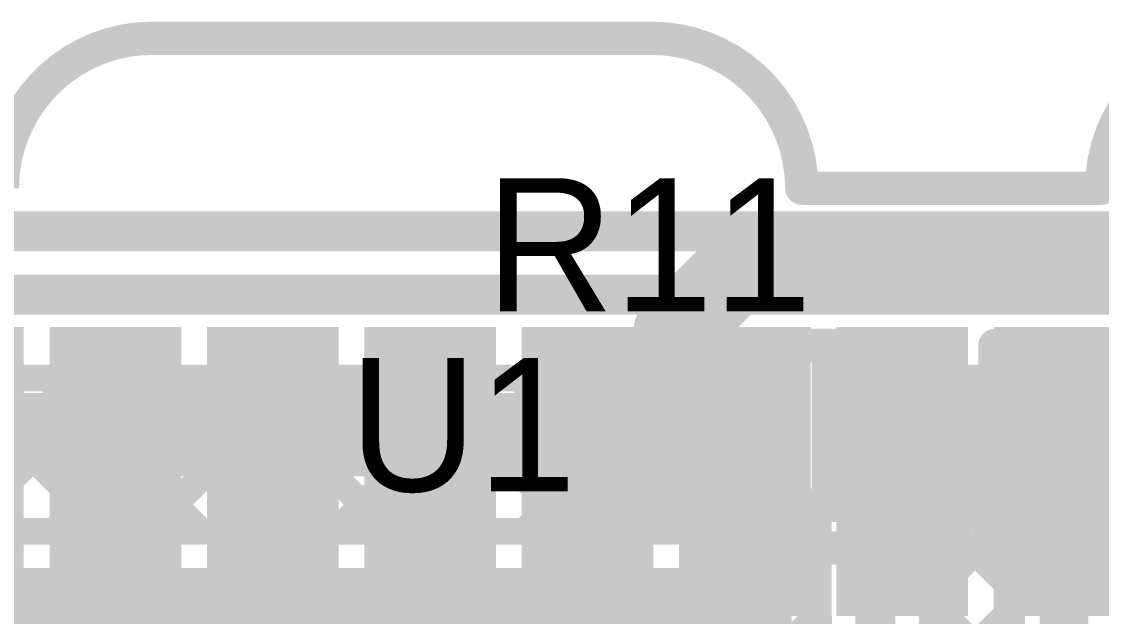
# Model space of a CAD drawing. Header units: millimetres. Extents: x 1.22 to 4.12, y 1.17 to 3.21.
# Drawn here: x 1.9058 to 2.23, y 2.6535 to 2.832 of the extents above; entities that cross this region are included whole.
import ezdxf

# ---------------------------------------------------------------- set-up
doc = ezdxf.new("R2010")
doc.units = ezdxf.units.MM
doc.header["$MEASUREMENT"] = 0
for name, color, linetype in [('BottomLayer', 5, 'Continuous'), ('BottomPaste', 16, 'Continuous'), ('BottomSolder', 6, 'Continuous'), ('Mechanical2', 216, 'Continuous'), ('TopLayer', 1, 'Continuous'), ('TopOverlay', 2, 'Continuous'), ('TopPaste', 8, 'Continuous'), ('TopSolder', 216, 'Continuous')]:
    doc.layers.add(name, color=color, linetype=linetype)

# ---------------------------------------------------------------- blocks, each defined once
blk = doc.blocks.new('RN42_I_RM_B_18')
at = {"layer": 'BottomLayer'}
for points in [[(0.2126, 0.16732), (0.29134, 0.16732), (0.2126, 0.19882), (0.29134, 0.19882)], [(0.2126, 0.12008), (0.29134, 0.12008), (0.2126, 0.15157), (0.29134, 0.15157)], [(0.2126, 0.07283), (0.29134, 0.07283), (0.2126, 0.10433), (0.29134, 0.10433)], [(0.2126, 0.02559), (0.29134, 0.02559), (0.2126, 0.05709), (0.29134, 0.05709)], [(0.2126, -0.02165), (0.29134, -0.02165), (0.2126, 0.00984), (0.29134, 0.00984)], [(0.2126, -0.0689), (0.29134, -0.0689), (0.2126, -0.0374), (0.29134, -0.0374)], [(0.2126, -0.11614), (0.29134, -0.11614), (0.2126, -0.08465), (0.29134, -0.08465)]]:
    blk.add_solid(points, dxfattribs=at)
at = {"layer": 'BottomPaste'}
for points in [[(0.2126, 0.16732), (0.29134, 0.16732), (0.2126, 0.19882), (0.29134, 0.19882)], [(0.2126, 0.12008), (0.29134, 0.12008), (0.2126, 0.15157), (0.29134, 0.15157)], [(0.2126, 0.07283), (0.29134, 0.07283), (0.2126, 0.10433), (0.29134, 0.10433)], [(0.2126, 0.02559), (0.29134, 0.02559), (0.2126, 0.05709), (0.29134, 0.05709)], [(0.2126, -0.02165), (0.29134, -0.02165), (0.2126, 0.00984), (0.29134, 0.00984)], [(0.2126, -0.0689), (0.29134, -0.0689), (0.2126, -0.0374), (0.29134, -0.0374)], [(0.2126, -0.11614), (0.29134, -0.11614), (0.2126, -0.08465), (0.29134, -0.08465)]]:
    blk.add_solid(points, dxfattribs=at)
at = {"layer": 'BottomSolder'}
for points in [[(0.2086, 0.21057), (0.29534, 0.21057), (0.2086, 0.25006), (0.29534, 0.25006)], [(0.2086, 0.16332), (0.29534, 0.16332), (0.2086, 0.20282), (0.29534, 0.20282)], [(0.2086, 0.11608), (0.29534, 0.11608), (0.2086, 0.15557), (0.29534, 0.15557)], [(0.2086, 0.06883), (0.29534, 0.06883), (0.2086, 0.10833), (0.29534, 0.10833)], [(0.2086, 0.02159), (0.29534, 0.02159), (0.2086, 0.06109), (0.29534, 0.06109)], [(0.2086, -0.02565), (0.29534, -0.02565), (0.2086, 0.01384), (0.29534, 0.01384)], [(0.2086, -0.0729), (0.29534, -0.0729), (0.2086, -0.0334), (0.29534, -0.0334)], [(0.2086, -0.12014), (0.29534, -0.12014), (0.2086, -0.08065), (0.29534, -0.08065)]]:
    blk.add_solid(points, dxfattribs=at)
blk = doc.blocks.new('ATTINY1616_SFR_19')
at = {"layer": 'TopOverlay'}
for points, const_width in [([(-0.22, 0.255, 1), (-0.23, 0.255, 1)], 0.01969), ([(-0.23492, 0.255, 1), (-0.22508, 0.255, 1)], 0.00984), ([(-0.22492, 0.255, 1), (-0.21508, 0.255, 1)], 0.00984), ([(-0.1475, 0.26, 1), (-0.1425, 0.26, 1)], 0.005)]:
    blk.add_lwpolyline(points, format="xyb", close=True, dxfattribs=dict(at, const_width=const_width))
at = {"layer": 'TopOverlay', "const_width": 0.01}
blk.add_lwpolyline([(-0.145, 0.26), (0.145, 0.26)], dxfattribs=at)
at = {"layer": 'TopSolder'}
blk.add_solid([(-0.22644, 0.20919), (-0.1397, 0.20919), (-0.22644, 0.24081), (-0.1397, 0.24081)], dxfattribs=at)
blk = doc.blocks.new('R__0603_24')
at = {"layer": 'TopLayer'}
for points in [[(-0.015, -0.0175), (-0.015, 0.0175), (-0.045, -0.0175), (-0.045, 0.0175)], [(0.045, -0.0175), (0.045, 0.0175), (0.015, -0.0175), (0.015, 0.0175)]]:
    blk.add_solid(points, dxfattribs=at)
at = {"layer": 'TopOverlay', "const_width": 0.01}
for points in [[(-0.052, 0.024), (-0.052, -0.024)], [(0.052, 0.024), (-0.052, 0.024)], [(0.052, 0.024), (0.052, -0.024)], [(0.052, -0.024), (-0.052, -0.024)]]:
    blk.add_lwpolyline(points, dxfattribs=at)
at = {"layer": 'TopOverlay', "const_width": 0.005}
for points in [[(-0.0545, 0.024, 1), (-0.0495, 0.024, 1)], [(-0.0545, 0.024, 1), (-0.0495, 0.024, 1)], [(0.0495, 0.024, 1), (0.0545, 0.024, 1)], [(0.0495, 0.024, 1), (0.0545, 0.024, 1)], [(-0.0545, -0.024, 1), (-0.0495, -0.024, 1)], [(-0.0545, -0.024, 1), (-0.0495, -0.024, 1)], [(0.0495, -0.024, 1), (0.0545, -0.024, 1)], [(0.0495, -0.024, 1), (0.0545, -0.024, 1)]]:
    blk.add_lwpolyline(points, format="xyb", close=True, dxfattribs=at)
at = {"layer": 'TopPaste'}
for points in [[(-0.015, -0.0175), (-0.015, 0.0175), (-0.045, -0.0175), (-0.045, 0.0175)], [(0.045, -0.0175), (0.045, 0.0175), (0.015, -0.0175), (0.015, 0.0175)]]:
    blk.add_solid(points, dxfattribs=at)
at = {"layer": 'TopSolder'}
for points in [[(-0.011, -0.0215), (-0.011, 0.0215), (-0.049, -0.0215), (-0.049, 0.0215)], [(0.049, -0.0215), (0.049, 0.0215), (0.011, -0.0215), (0.011, 0.0215)]]:
    blk.add_solid(points, dxfattribs=at)
blk = doc.blocks.new('R__0603_26')
at = {"layer": 'TopLayer'}
for points in [[(-0.015, -0.0175), (-0.015, 0.0175), (-0.045, -0.0175), (-0.045, 0.0175)], [(0.045, -0.0175), (0.045, 0.0175), (0.015, -0.0175), (0.015, 0.0175)]]:
    blk.add_solid(points, dxfattribs=at)
at = {"layer": 'TopOverlay', "const_width": 0.01}
for points in [[(-0.052, -0.024), (-0.052, 0.024)], [(-0.052, 0.024), (0.052, 0.024)], [(0.052, -0.024), (0.052, 0.024)], [(-0.052, -0.024), (0.052, -0.024)]]:
    blk.add_lwpolyline(points, dxfattribs=at)
at = {"layer": 'TopOverlay', "const_width": 0.005}
for points in [[(-0.0545, 0.024, 1), (-0.0495, 0.024, 1)], [(-0.0545, 0.024, 1), (-0.0495, 0.024, 1)], [(0.0495, 0.024, 1), (0.0545, 0.024, 1)], [(0.0495, 0.024, 1), (0.0545, 0.024, 1)], [(-0.0545, -0.024, 1), (-0.0495, -0.024, 1)], [(-0.0545, -0.024, 1), (-0.0495, -0.024, 1)], [(0.0495, -0.024, 1), (0.0545, -0.024, 1)], [(0.0495, -0.024, 1), (0.0545, -0.024, 1)]]:
    blk.add_lwpolyline(points, format="xyb", close=True, dxfattribs=at)
at = {"layer": 'TopPaste'}
for points in [[(-0.015, -0.0175), (-0.015, 0.0175), (-0.045, -0.0175), (-0.045, 0.0175)], [(0.045, -0.0175), (0.045, 0.0175), (0.015, -0.0175), (0.015, 0.0175)]]:
    blk.add_solid(points, dxfattribs=at)
at = {"layer": 'TopSolder'}
for points in [[(-0.011, -0.0215), (-0.011, 0.0215), (-0.049, -0.0215), (-0.049, 0.0215)], [(0.049, -0.0215), (0.049, 0.0215), (0.011, -0.0215), (0.011, 0.0215)]]:
    blk.add_solid(points, dxfattribs=at)
blk = doc.blocks.new('C__0402_37')
at = {"layer": 'TopLayer'}
for points in [[(-0.0095, -0.0125), (-0.0095, 0.0125), (-0.0275, -0.0125), (-0.0275, 0.0125)], [(0.0275, -0.0125), (0.0275, 0.0125), (0.0095, -0.0125), (0.0095, 0.0125)]]:
    blk.add_solid(points, dxfattribs=at)
at = {"layer": 'TopOverlay', "const_width": 0.01}
for points in [[(0.034, 0.0185), (-0.034, 0.0185)], [(-0.034, -0.019), (-0.034, 0.0185)], [(0.034, -0.019), (0.034, 0.0185)], [(0.034, -0.019), (-0.034, -0.019)]]:
    blk.add_lwpolyline(points, dxfattribs=at)
at = {"layer": 'TopOverlay', "const_width": 0.005}
for points in [[(-0.0365, 0.0185, 1), (-0.0315, 0.0185, 1)], [(-0.0365, 0.0185, 1), (-0.0315, 0.0185, 1)], [(0.0315, 0.0185, 1), (0.0365, 0.0185, 1)], [(0.0315, 0.0185, 1), (0.0365, 0.0185, 1)], [(-0.0365, -0.019, 1), (-0.0315, -0.019, 1)], [(-0.0365, -0.019, 1), (-0.0315, -0.019, 1)], [(0.0315, -0.019, 1), (0.0365, -0.019, 1)], [(0.0315, -0.019, 1), (0.0365, -0.019, 1)]]:
    blk.add_lwpolyline(points, format="xyb", close=True, dxfattribs=at)
at = {"layer": 'TopPaste'}
for points in [[(-0.0095, -0.0125), (-0.0095, 0.0125), (-0.0275, -0.0125), (-0.0275, 0.0125)], [(0.0275, -0.0125), (0.0275, 0.0125), (0.0095, -0.0125), (0.0095, 0.0125)]]:
    blk.add_solid(points, dxfattribs=at)
at = {"layer": 'TopSolder'}
for points in [[(-0.0055, -0.0165), (-0.0055, 0.0165), (-0.0315, -0.0165), (-0.0315, 0.0165)], [(0.0315, -0.0165), (0.0315, 0.0165), (0.0055, -0.0165), (0.0055, 0.0165)]]:
    blk.add_solid(points, dxfattribs=at)

msp = doc.modelspace()

# ---------------------------------------------------------------- linework, layer by layer
at = {"layer": 'BottomLayer'}
for points, const_width in [([(1.871, 2.769), (2.399, 2.769)], 0.012), ([(1.897, 2.75), (2.383, 2.75)], 0.012), ([(2.12291, 2.66778), (2.12291, 2.69697)], 0.025), ([(2.21739, 2.63095), (2.21739, 2.69697)], 0.012)]:
    msp.add_lwpolyline(points, dxfattribs=dict(at, const_width=const_width))
for points, const_width in [([(2.11666, 2.69697, 1), (2.12916, 2.69697, 1)], 0.0125), ([(2.21439, 2.69697, 1), (2.22039, 2.69697, 1)], 0.006), ([(2.11666, 2.66778, 1), (2.12916, 2.66778, 1)], 0.0125), ([(2.11991, 2.66778, 1), (2.12591, 2.66778, 1)], 0.006)]:
    msp.add_lwpolyline(points, format="xyb", close=True, dxfattribs=dict(at, const_width=const_width))
at = {"layer": 'BottomLayer', "const_width": 0.012}
msp.add_lwpolyline([(2.134, 2.641, -0.198912), (2.12291, 2.66778)], format="xyb", dxfattribs=at)
at = {"layer": 'Mechanical2', "const_width": 0.01}
for points in [[(1.9, 2.782, -0.414214), (1.945, 2.827)], [(2.095, 2.827, -0.414214), (2.14, 2.782)], [(2.23, 2.782, -0.414214), (2.275, 2.827)]]:
    msp.add_lwpolyline(points, format="xyb", dxfattribs=at)
for points in [[(1.945, 2.827), (2.095, 2.827)], [(2.14, 2.782), (2.23, 2.782)]]:
    msp.add_lwpolyline(points, dxfattribs=at)
at = {"layer": 'Mechanical2', "const_width": 0.005}
for points in [[(1.9425, 2.827, 1), (1.9475, 2.827, 1)], [(1.9425, 2.827, 1), (1.9475, 2.827, 1)], [(2.0925, 2.827, 1), (2.0975, 2.827, 1)], [(2.0925, 2.827, 1), (2.0975, 2.827, 1)], [(2.1375, 2.782, 1), (2.1425, 2.782, 1)], [(2.1375, 2.782, 1), (2.1425, 2.782, 1)], [(2.2275, 2.782, 1), (2.2325, 2.782, 1)], [(2.2275, 2.782, 1), (2.2325, 2.782, 1)]]:
    msp.add_lwpolyline(points, format="xyb", close=True, dxfattribs=at)
at = {"layer": 'TopLayer'}
for points, const_width in [([(2.102, 2.739), (2.12, 2.757)], 0.025), ([(2.12, 2.757), (2.262, 2.757)], 0.025), ([(2.102, 2.71078), (2.102, 2.739)], 0.025), ([(1.47512, 2.725), (2.073, 2.725)], 0.008), ([(1.78376, 2.604), (1.90476, 2.725)], 0.008), ([(1.85705, 2.725), (1.90305, 2.679)], 0.008), ([(1.88534, 2.725), (1.93134, 2.679)], 0.008), ([(1.88704, 2.679), (1.93304, 2.725)], 0.008), ([(1.91362, 2.725), (1.95962, 2.679)], 0.008), ([(1.91532, 2.679), (1.96132, 2.725)], 0.008), ([(1.94191, 2.725), (1.98791, 2.679)], 0.008), ([(1.94361, 2.679), (1.98961, 2.725)], 0.008), ([(1.97019, 2.725), (2.01619, 2.679)], 0.008), ([(1.97189, 2.679), (2.01789, 2.725)], 0.008), ([(1.99847, 2.725), (2.04447, 2.679)], 0.008), ([(2.00018, 2.679), (2.04618, 2.725)], 0.008), ([(2.02676, 2.725), (2.07276, 2.679)], 0.008), ([(2.02846, 2.679), (2.073, 2.72354)], 0.008), ([(2.05504, 2.725), (2.073, 2.70704)], 0.008), ([(2.073, 2.67928), (2.073, 2.725)], 0.008), ([(2.131, 2.725), (2.136, 2.725)], 0.008), ([(2.131, 2.67928), (2.131, 2.725)], 0.008), ([(2.136, 2.68228), (2.136, 2.725)], 0.008), ([(2.188, 2.725), (2.194, 2.725)], 0.008), ([(2.188, 2.68228), (2.188, 2.725)], 0.008), ([(2.194, 2.68228), (2.194, 2.725)], 0.008), ([(1.877, 2.708), (2.102, 2.708)], 0.025), ([(2.162, 2.65414), (2.162, 2.71078)], 0.012), ([(2.22, 2.63724), (2.22, 2.71078)], 0.012), ([(2.077, 2.71078), (2.102, 2.71078)], 0.01), ([(2.102, 2.71078), (2.127, 2.71078)], 0.01), ([(2.102, 2.68328), (2.102, 2.71078)], 0.01), ([(2.131, 2.70561), (2.136, 2.70061)], 0.008), ([(2.188, 2.70518), (2.194, 2.69918)], 0.008), ([(2.188, 2.69712), (2.194, 2.70312)], 0.008), ([(2.131, 2.69669), (2.136, 2.70169)], 0.008), ([(2.05675, 2.679), (2.073, 2.69525)], 0.008), ([(2.133, 2.6704), (2.14488, 2.68228)], 0.008), ([(2.136, 2.68228), (2.145, 2.68228)], 0.008), ([(2.145, 2.65414), (2.145, 2.68228)], 0.008), ([(2.179, 2.65983), (2.20145, 2.68228)], 0.008), ([(2.179, 2.68228), (2.188, 2.68228)], 0.008), ([(2.179, 2.65414), (2.179, 2.68228)], 0.008), ([(2.18262, 2.68228), (2.203, 2.6619)], 0.008), ([(2.194, 2.68228), (2.203, 2.68228)], 0.008), ([(2.203, 2.64801), (2.203, 2.68228)], 0.008), ([(1.885, 2.679), (2.133, 2.679)], 0.008), ([(2.073, 2.67928), (2.131, 2.67928)], 0.008), ([(2.12933, 2.679), (2.133, 2.67533)], 0.008), ([(2.133, 2.611), (2.133, 2.679)], 0.008), ([(2.133, 2.67533), (2.145, 2.66333)], 0.008), ([(2.179, 2.65761), (2.19653, 2.64008)], 0.008), ([(2.19062, 2.64317), (2.203, 2.65555)], 0.008), ([(2.133, 2.64212), (2.145, 2.65412)], 0.008)]:
    msp.add_lwpolyline(points, dxfattribs=dict(at, const_width=const_width))
for points, const_width in [([(2.11375, 2.757, 1), (2.12625, 2.757, 1)], 0.0125), ([(2.11375, 2.757, 1), (2.12625, 2.757, 1)], 0.0125), ([(2.09575, 2.739, 1), (2.10825, 2.739, 1)], 0.0125), ([(2.09575, 2.739, 1), (2.10825, 2.739, 1)], 0.0125), ([(1.90276, 2.725, 1), (1.90676, 2.725, 1)], 0.004), ([(1.91162, 2.725, 1), (1.91562, 2.725, 1)], 0.004), ([(1.93104, 2.725, 1), (1.93504, 2.725, 1)], 0.004), ([(1.93991, 2.725, 1), (1.94391, 2.725, 1)], 0.004), ([(1.95932, 2.725, 1), (1.96332, 2.725, 1)], 0.004), ([(1.96819, 2.725, 1), (1.97219, 2.725, 1)], 0.004), ([(1.98761, 2.725, 1), (1.99161, 2.725, 1)], 0.004), ([(1.99647, 2.725, 1), (2.00047, 2.725, 1)], 0.004), ([(2.01589, 2.725, 1), (2.01989, 2.725, 1)], 0.004), ([(2.02476, 2.725, 1), (2.02876, 2.725, 1)], 0.004), ([(2.04418, 2.725, 1), (2.04818, 2.725, 1)], 0.004), ([(2.05304, 2.725, 1), (2.05704, 2.725, 1)], 0.004), ([(2.071, 2.725, 1), (2.075, 2.725, 1)], 0.004), ([(2.071, 2.725, 1), (2.075, 2.725, 1)], 0.004), ([(2.071, 2.72354, 1), (2.075, 2.72354, 1)], 0.004), ([(2.129, 2.725, 1), (2.133, 2.725, 1)], 0.004), ([(2.129, 2.725, 1), (2.133, 2.725, 1)], 0.004), ([(2.134, 2.725, 1), (2.138, 2.725, 1)], 0.004), ([(2.134, 2.725, 1), (2.138, 2.725, 1)], 0.004), ([(2.186, 2.725, 1), (2.19, 2.725, 1)], 0.004), ([(2.186, 2.725, 1), (2.19, 2.725, 1)], 0.004), ([(2.192, 2.725, 1), (2.196, 2.725, 1)], 0.004), ([(2.192, 2.725, 1), (2.196, 2.725, 1)], 0.004), ([(2.09575, 2.71078, 1), (2.10825, 2.71078, 1)], 0.0125), ([(2.09575, 2.708, 1), (2.10825, 2.708, 1)], 0.0125), ([(2.159, 2.71078, 1), (2.165, 2.71078, 1)], 0.006), ([(2.217, 2.71078, 1), (2.223, 2.71078, 1)], 0.006), ([(2.0745, 2.71078, 1), (2.0795, 2.71078, 1)], 0.005), ([(2.0995, 2.71078, 1), (2.1045, 2.71078, 1)], 0.005), ([(2.0995, 2.71078, 1), (2.1045, 2.71078, 1)], 0.005), ([(2.0995, 2.71078, 1), (2.1045, 2.71078, 1)], 0.005), ([(2.1245, 2.71078, 1), (2.1295, 2.71078, 1)], 0.005), ([(2.071, 2.70704, 1), (2.075, 2.70704, 1)], 0.004), ([(2.129, 2.70561, 1), (2.133, 2.70561, 1)], 0.004), ([(2.186, 2.70518, 1), (2.19, 2.70518, 1)], 0.004), ([(2.192, 2.70312, 1), (2.196, 2.70312, 1)], 0.004), ([(2.134, 2.70169, 1), (2.138, 2.70169, 1)], 0.004), ([(2.134, 2.70061, 1), (2.138, 2.70061, 1)], 0.004), ([(2.129, 2.69669, 1), (2.133, 2.69669, 1)], 0.004), ([(2.186, 2.69712, 1), (2.19, 2.69712, 1)], 0.004), ([(2.192, 2.69918, 1), (2.196, 2.69918, 1)], 0.004), ([(2.071, 2.69525, 1), (2.075, 2.69525, 1)], 0.004), ([(2.0995, 2.68328, 1), (2.1045, 2.68328, 1)], 0.005), ([(2.134, 2.68228, 1), (2.138, 2.68228, 1)], 0.004), ([(2.134, 2.68228, 1), (2.138, 2.68228, 1)], 0.004), ([(2.14288, 2.68228, 1), (2.14688, 2.68228, 1)], 0.004), ([(2.143, 2.68228, 1), (2.147, 2.68228, 1)], 0.004), ([(2.143, 2.68228, 1), (2.147, 2.68228, 1)], 0.004), ([(2.177, 2.68228, 1), (2.181, 2.68228, 1)], 0.004), ([(2.177, 2.68228, 1), (2.181, 2.68228, 1)], 0.004), ([(2.18062, 2.68228, 1), (2.18462, 2.68228, 1)], 0.004), ([(2.186, 2.68228, 1), (2.19, 2.68228, 1)], 0.004), ([(2.186, 2.68228, 1), (2.19, 2.68228, 1)], 0.004), ([(2.192, 2.68228, 1), (2.196, 2.68228, 1)], 0.004), ([(2.192, 2.68228, 1), (2.196, 2.68228, 1)], 0.004), ([(2.19945, 2.68228, 1), (2.20345, 2.68228, 1)], 0.004), ([(2.201, 2.68228, 1), (2.205, 2.68228, 1)], 0.004), ([(2.201, 2.68228, 1), (2.205, 2.68228, 1)], 0.004), ([(1.90105, 2.679, 1), (1.90505, 2.679, 1)], 0.004), ([(1.91332, 2.679, 1), (1.91732, 2.679, 1)], 0.004), ([(1.92934, 2.679, 1), (1.93334, 2.679, 1)], 0.004), ([(1.94161, 2.679, 1), (1.94561, 2.679, 1)], 0.004), ([(1.95762, 2.679, 1), (1.96162, 2.679, 1)], 0.004), ([(1.96989, 2.679, 1), (1.97389, 2.679, 1)], 0.004), ([(1.98591, 2.679, 1), (1.98991, 2.679, 1)], 0.004), ([(1.99818, 2.679, 1), (2.00218, 2.679, 1)], 0.004), ([(2.01419, 2.679, 1), (2.01819, 2.679, 1)], 0.004), ([(2.02646, 2.679, 1), (2.03046, 2.679, 1)], 0.004), ([(2.04247, 2.679, 1), (2.04647, 2.679, 1)], 0.004), ([(2.05475, 2.679, 1), (2.05875, 2.679, 1)], 0.004), ([(2.07076, 2.679, 1), (2.07476, 2.679, 1)], 0.004), ([(2.071, 2.67928, 1), (2.075, 2.67928, 1)], 0.004), ([(2.071, 2.67928, 1), (2.075, 2.67928, 1)], 0.004), ([(2.12733, 2.679, 1), (2.13133, 2.679, 1)], 0.004), ([(2.129, 2.67928, 1), (2.133, 2.67928, 1)], 0.004), ([(2.129, 2.67928, 1), (2.133, 2.67928, 1)], 0.004), ([(2.131, 2.679, 1), (2.135, 2.679, 1)], 0.004), ([(2.131, 2.679, 1), (2.135, 2.679, 1)], 0.004), ([(2.131, 2.67533, 1), (2.135, 2.67533, 1)], 0.004), ([(2.131, 2.67533, 1), (2.135, 2.67533, 1)], 0.004), ([(2.131, 2.6704, 1), (2.135, 2.6704, 1)], 0.004), ([(2.143, 2.66333, 1), (2.147, 2.66333, 1)], 0.004), ([(2.201, 2.6619, 1), (2.205, 2.6619, 1)], 0.004), ([(2.177, 2.65983, 1), (2.181, 2.65983, 1)], 0.004), ([(2.177, 2.65761, 1), (2.181, 2.65761, 1)], 0.004), ([(2.159, 2.65414, 1), (2.165, 2.65414, 1)], 0.006), ([(2.159, 2.65414, 1), (2.165, 2.65414, 1)], 0.006), ([(2.201, 2.65555, 1), (2.205, 2.65555, 1)], 0.004), ([(2.143, 2.65414, 1), (2.147, 2.65414, 1)], 0.004), ([(2.143, 2.65414, 1), (2.147, 2.65414, 1)], 0.004), ([(2.143, 2.65412, 1), (2.147, 2.65412, 1)], 0.004), ([(2.177, 2.65414, 1), (2.181, 2.65414, 1)], 0.004), ([(2.17718, 2.65165, 1), (2.18118, 2.65165, 1)], 0.004)]:
    msp.add_lwpolyline(points, format="xyb", close=True, dxfattribs=dict(at, const_width=const_width))
for points, const_width in [([(2.172, 2.63, -0.198912), (2.162, 2.65414)], 0.012), ([(2.14943, 2.63332, -0.105228), (2.145, 2.65414)], 0.008), ([(2.17918, 2.65165, -0.278155), (2.1945, 2.63375)], 0.008)]:
    msp.add_lwpolyline(points, format="xyb", dxfattribs=dict(at, const_width=const_width))
msp.add_solid([(1.896, 2.622), (2.122, 2.622), (1.896, 2.668), (2.122, 2.668)], dxfattribs=at)

# ---------------------------------------------------------------- block references
for name, p, rotation in [('RN42_I_RM_B_18', (2.117, 2.445), 90), ('R__0603_24', (2.132, 2.71078), 180), ('R__0603_26', (2.25, 2.71078), 360), ('C__0402_37', (1.993, 2.621), 270)]:
    msp.add_blockref(name, p, dxfattribs=dict(rotation=rotation))
msp.add_blockref('ATTINY1616_SFR_19', (2.256, 2.414))

# ---------------------------------------------------------------- texts
at = {"layer": 'TopOverlay'}
for s, p in [('R11', (2.045, 2.745)), ('U1', (2.004, 2.691))]:
    msp.add_text(s, height=0.04, dxfattribs=at).set_placement(p)

doc.saveas('drawing.dxf')
